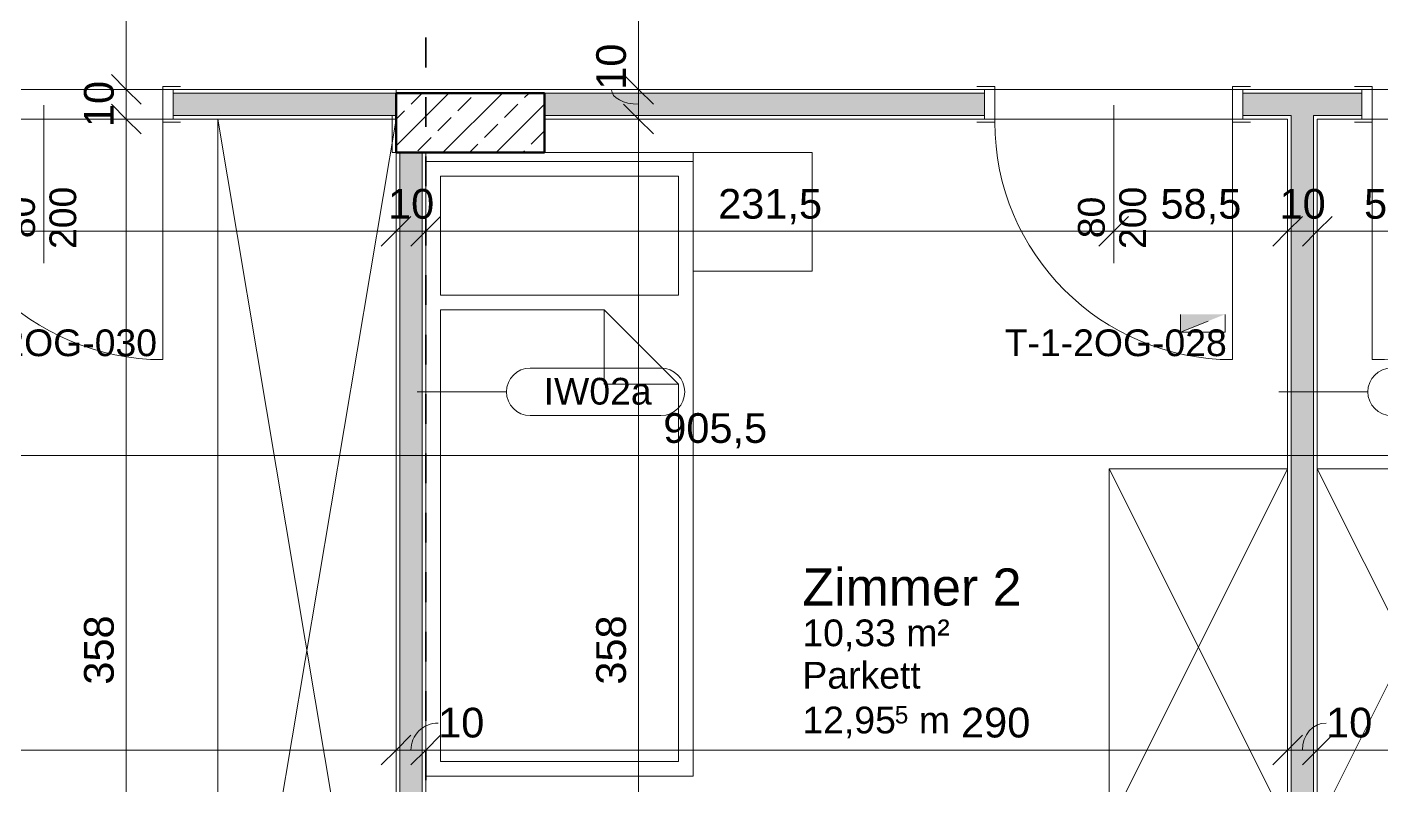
# Model space of a CAD drawing. Header units: metres. Extents: x 3 to 50, y 58.8 to 100.4.
# Drawn here: x 31.216 to 35.775, y 72.51 to 75.065 of the extents above; entities that cross this region are included whole.
import ezdxf

# ---------------------------------------------------------------- set-up
doc = ezdxf.new("R2010")
doc.units = ezdxf.units.M
doc.linetypes.add('Strich Punkt Mittel', pattern=[0.015875, 0.00635, -0.004763, 0, -0.004763])
doc.linetypes.add('Verdeckt', pattern=[0.003, 0.002, -0.001])
for name, color, linetype, lineweight in [('A-DETL-GENF_', 92, 'Continuous', 13), ('A_2D', 7, 'Continuous', 13), ('A_Bemassung-50_', 4, 'Continuous', 9), ('A_Bemassung_', 4, 'Continuous', 9), ('A_Beschriftung_', 7, 'Continuous', 9), ('A_Decken', 8, 'Continuous', 13), ('A_Durchbruch', 7, 'Verdeckt', 5), ('A_Moebel', 6, 'Continuous', 13), ('A_Raeume_', 7, 'Continuous', 5), ('A_Raeume_Beschriftung_', 7, 'Continuous', 9), ('A_Raster_', 1, 'Continuous', 9), ('A_Tueren', 31, 'Continuous', 13), ('A_Waende', 7, 'Continuous', 13)]:
    doc.layers.add(name, color=color, linetype=linetype, lineweight=lineweight)
doc.styles.add('Arial_2', font='arial.ttf', dxfattribs={"height": 0.125})
doc.styles.add('Arial_3', font='arial.ttf', dxfattribs={"height": 0.09})
doc.styles.add('Arial_4', font='arial.ttf', dxfattribs={"height": 0.05849})
doc.styles.add('Arial_5', font='arial.ttf', dxfattribs={"height": 0.1})
doc.dimstyles.new('WGA-Bemaßung', dxfattribs={"dimscale": 0.3048, "dimtxt": 0.102026, "dimasz": 0.328084, "dimexe": 0.246063, "dimexo": 0.0625, "dimgap": 0.04101, "dimtad": 1, "dimdec": 1, "dimlfac": 100, "dimrnd": 0.5, "dimdsep": 46, "dimtxsty": 'Arial_5', "dimblk1": 'OBLIQUE', "dimblk2": 'OBLIQUE', "dimsah": 1, "dimcen": 0.09, "dimdle": 0.246063, "dimazin": 2, "dimtfac": 1, "dimtdec": 4, "dimtix": 1, "dimtmove": 0, "dimatfit": 3, "dimfxl": 0.656168, "dimfxlon": 1, "dimtvp": 1, "dimtolj": 1, "dimtzin": 0, "dimarcsym": 2})
doc.dimstyles.new('WGA-Bemaßung_1', dxfattribs={"dimscale": 0.3048, "dimtxt": 0.102026, "dimasz": 0.328084, "dimexe": 0.246063, "dimexo": 0.0625, "dimgap": 0.04101, "dimtad": 1, "dimdec": 1, "dimlfac": 100, "dimrnd": 0.5, "dimdsep": 46, "dimtxsty": 'Arial_5', "dimblk1": 'OBLIQUE', "dimblk2": 'OBLIQUE', "dimsah": 1, "dimcen": 0.09, "dimdle": 0.246063, "dimazin": 2, "dimtfac": 1, "dimtdec": 4, "dimtix": 1, "dimtmove": 1, "dimatfit": 3, "dimfxl": 0.656168, "dimfxlon": 1, "dimtvp": 1, "dimtolj": 1, "dimtzin": 0, "dimarcsym": 2})
doc.dimstyles.new('WGA-Bemaßung_2', dxfattribs={"dimscale": 0.3048, "dimtxt": 0.102026, "dimasz": 0.328084, "dimexe": 0.246063, "dimexo": 0.0625, "dimgap": 0.04101, "dimtad": 1, "dimdec": 1, "dimlfac": 100, "dimrnd": 0.5, "dimdsep": 46, "dimtxsty": 'Arial_5', "dimblk1": 'OBLIQUE', "dimblk2": 'OBLIQUE', "dimsah": 1, "dimcen": 0.09, "dimdle": 0.246063, "dimazin": 2, "dimtfac": 1, "dimtdec": 4, "dimtix": 1, "dimtmove": 2, "dimatfit": 3, "dimfxl": 0.656168, "dimfxlon": 1, "dimtvp": 1, "dimtolj": 1, "dimtzin": 0, "dimarcsym": 2})
doc.dimstyles.new('WGA-Bemaßung_3', dxfattribs={"dimscale": 0.3048, "dimtxt": 0.102026, "dimasz": 0.328084, "dimexe": 0.246063, "dimexo": 0.0625, "dimgap": 0.04101, "dimtad": 1, "dimdec": 1, "dimlfac": 100, "dimrnd": 0.5, "dimdsep": 46, "dimtxsty": 'Arial_5', "dimblk1": 'OBLIQUE', "dimblk2": 'OBLIQUE', "dimsah": 1, "dimcen": 0.09, "dimdle": 0.246063, "dimazin": 2, "dimtfac": 1, "dimtdec": 4, "dimtix": 1, "dimtmove": 0, "dimatfit": 3, "dimfxl": 0.656168, "dimfxlon": 1, "dimtvp": 1, "dimtolj": 1, "dimtzin": 0, "dimarcsym": 2})

# ---------------------------------------------------------------- blocks, each defined once
blk = doc.blocks.new('UZ_D1 - SL_0800x2000_Zimmertür_Stahlzarge_GK-7175508-263_PP_02OG_BT1')
at = {"layer": 'A_Tueren', "lineweight": 5}
for p, q in [((-0.4, 0.06), (-0.46, 0.06)), ((-0.4, -0.06), (-0.4, 0.06)), ((0.4, 0.06), (0.46, 0.06)), ((0.4, -0.06), (0.4, 0.06)), ((-0.46, -0.06), (-0.4, -0.06)), ((0.46, -0.06), (0.4, -0.06)), ((0.4, -0.06), (0.4, -0.86))]:
    blk.add_line(p, q, dxfattribs=at)
blk.add_arc((0.4, -0.06), 0.8, 180, 270, dxfattribs=at)
blk = doc.blocks.new('UZ_D1 - SL_0800x2000_Zimmertür_Stahlzarge_GK-7175678-263_PP_02OG_BT1')
at = {"layer": 'A_Tueren', "lineweight": 5}
for p, q in [((0.4, 0.06), (0.4, 0.86)), ((-0.46, 0.06), (-0.4, 0.06)), ((-0.4, 0.06), (-0.4, -0.06)), ((0.4, 0.06), (0.4, -0.06)), ((0.46, 0.06), (0.4, 0.06)), ((-0.4, -0.06), (-0.46, -0.06)), ((0.4, -0.06), (0.46, -0.06))]:
    blk.add_line(p, q, dxfattribs=at)
blk.add_arc((0.4, 0.06), 0.8, 90, 180, dxfattribs=at)
blk = doc.blocks.new('Moeb_Schrank - Schrank_2m_60cm-8089081-263_PP_02OG_BT1')
at = {"layer": 'A_Moebel', "color": 8}
for p, q in [((0, 0), (3.5775, 0.6)), ((0, 0.6), (3.5775, 0)), ((3.5775, 0.6), (0, 0.6)), ((0, 0.6), (0, 0)), ((0.1125, 0.6), (3.5775, 0.6)), ((3.5775, 0), (3.5775, 0.6)), ((3.5775, 0.6), (3.5775, 0)), ((0, 0), (0, 0.5875)), ((0, 0), (3.5775, 0)), ((3.5775, 0), (0, 0))]:
    blk.add_line(p, q, dxfattribs=at)
blk = doc.blocks.new('Moeb_Schrank - Schrank_2m_60cm-3836529-263_PP_02OG_BT1')
at = {"layer": 'A_Moebel', "color": 8}
for p, q in [((0, 0), (1.2, 0.6)), ((0, 0.6), (1.2, 0)), ((1.2, 0.6), (0, 0.6)), ((0, 0.6), (0, 0)), ((0, 0), (0, 0.6)), ((0, 0.6), (1.2, 0.6)), ((1.2, 0), (1.2, 0.6)), ((1.2, 0.6), (1.2, 0)), ((0, 0), (1.2, 0)), ((1.2, 0), (0, 0))]:
    blk.add_line(p, q, dxfattribs=at)
blk = doc.blocks.new('Moeb_Bett - Einzelbett 090x210-V57-263_PP_02OG_BT1')
at = {"layer": 'A_Moebel', "color": 8}
for p, q in [((-0.45, 1.05), (0.45, 1.05)), ((-0.45, -1.05), (-0.45, 1.05)), ((-0.4, 1), (0.4, 1)), ((-0.4, 1), (-0.4, -0.27)), ((0.4, -0.52), (0.4, 1)), ((-0.15, -0.27), (-0.4, -0.27)), ((-0.4, -0.27), (-0.15, -0.52)), ((-0.15, -0.52), (-0.15, -0.27)), ((-0.15, -0.52), (0.4, -0.52)), ((-0.4, -0.57), (-0.4, -0.97)), ((-0.4, -0.57), (0.4, -0.57)), ((0.4, -0.97), (0.4, -0.57)), ((-0.45, -0.65), (-0.85, -0.65)), ((-0.85, -0.65), (-0.85, -1.05)), ((-0.85, -1.05), (-0.85, -0.65)), ((-0.85, -0.65), (-0.45, -0.65)), ((-0.45, -1.05), (-0.45, -0.65)), ((-0.45, -0.65), (-0.45, -1.05)), ((-0.4, -0.97), (0.4, -0.97)), ((-0.45, -1.02), (0.45, -1.02)), ((-0.85, -1.05), (-0.45, -1.05)), ((-0.45, -1.05), (-0.85, -1.05)), ((0.05, -1.05), (-0.45, -1.05))]:
    blk.add_line(p, q, dxfattribs=at)
blk = doc.blocks.new('Allg_WS1 - HKLS-11587319-263_PP_02OG_BT1')
at = {"layer": 'A-DETL-GENF_'}
blk.add_hatch(color=256, dxfattribs=at).paths.add_polyline_path([(0.125, -0.0165), (0.275, 0.0435), (0.125, 0.0435)])
at = {"layer": 'A_2D'}
for p, q in [((0.125, 0.0435), (0.125, -0.0165)), ((0.275, -0.0165), (0.275, 0.0435)), ((0.125, -0.0165), (0.275, -0.0165))]:
    blk.add_line(p, q, dxfattribs=at)
at = {"layer": 'A_Durchbruch'}
for p, q in [((0.125, -0.0165), (0.275, 0.0435)), ((0.125, 0.0435), (0.125, -0.0165)), ((0.275, 0.0435), (0.275, -0.0165))]:
    blk.add_line(p, q, dxfattribs=at)
blk = doc.blocks.new('BS_Tuer_PP - unten-10002439-263_PP_02OG_BT1')
at = {"layer": 'A_Beschriftung_'}
blk.add_line((0, 0.000124), (0, -0.010513), dxfattribs=at)
blk = doc.blocks.new('DIMBLOCK35-263_PP_02OG_BT1')
at = {"layer": 'A_Bemassung-50_', "transparency": 16777216}
for p, q in [((32.4577, 74.3779), (32.4577, 74.5779)), ((29.0652, 74.3779), (29.0652, 74.4529)), ((29.0652, 74.3779), (32.4577, 74.3779)), ((29.0652, 74.3779), (29.0652, 74.1779)), ((32.4577, 74.3779), (32.4577, 74.3029))]:
    blk.add_line(p, q, dxfattribs=at)
at = {"layer": 'A_Bemassung-50_', "lineweight": 35, "transparency": 16777216}
for p, q in [((29.0652, 74.3779), (29.1152, 74.4279)), ((32.4577, 74.3779), (32.5077, 74.4279)), ((29.0652, 74.3779), (29.0152, 74.3279)), ((32.4577, 74.3779), (32.4077, 74.3279))]:
    blk.add_line(p, q, dxfattribs=at)
at = {"layer": 'A_Bemassung-50_', "color": 0, "transparency": 16777216, "insert": (30.588, 74.5202), "char_height": 0.1, "width": 0.416266, "attachment_point": 1, "line_spacing_factor": 0.941778, "style": 'Arial_5'}
blk.add_mtext('339,5', dxfattribs=at)
blk = doc.blocks.new('_Oblique')
at = {"color": 0, "linetype": 'ByBlock', "lineweight": -2}
blk.add_line((-0.5, -0.5), (0.5, 0.5), dxfattribs=at)
blk = doc.blocks.new('DIMBLOCK36-263_PP_02OG_BT1')
at = {"layer": 'A_Bemassung-50_', "transparency": 16777216}
for p, q in [((32.4577, 74.3779), (32.4577, 74.5779)), ((32.5577, 74.3779), (32.5577, 74.5779)), ((32.4577, 74.3779), (32.5577, 74.3779)), ((32.4577, 74.3779), (32.4577, 74.3029)), ((32.5577, 74.3779), (32.5577, 74.3029))]:
    blk.add_line(p, q, dxfattribs=at)
at = {"layer": 'A_Bemassung-50_', "lineweight": 35, "transparency": 16777216}
for p, q in [((32.4577, 74.3779), (32.5077, 74.4279)), ((32.5577, 74.3779), (32.6077, 74.4279)), ((32.4577, 74.3779), (32.4077, 74.3279)), ((32.5577, 74.3779), (32.5077, 74.3279))]:
    blk.add_line(p, q, dxfattribs=at)
at = {"layer": 'A_Bemassung-50_', "color": 0, "transparency": 16777216, "insert": (32.4308, 74.5202), "char_height": 0.1, "width": 0.184588, "attachment_point": 1, "line_spacing_factor": 0.941778, "style": 'Arial_5'}
blk.add_mtext('10', dxfattribs=at)
blk = doc.blocks.new('DIMBLOCK37-263_PP_02OG_BT1')
at = {"layer": 'A_Bemassung-50_', "transparency": 16777216}
for p, q in [((32.5577, 74.3779), (32.5577, 74.5779)), ((34.8727, 74.3779), (34.8727, 74.5779)), ((32.5577, 74.3779), (34.8727, 74.3779)), ((32.5577, 74.3779), (32.5577, 74.3029)), ((34.8727, 74.3779), (34.8727, 74.3029))]:
    blk.add_line(p, q, dxfattribs=at)
at = {"layer": 'A_Bemassung-50_', "lineweight": 35, "transparency": 16777216}
for p, q in [((32.5577, 74.3779), (32.6077, 74.4279)), ((34.8727, 74.3779), (34.9227, 74.4279)), ((32.5577, 74.3779), (32.5077, 74.3279)), ((34.8727, 74.3779), (34.8227, 74.3279))]:
    blk.add_line(p, q, dxfattribs=at)
at = {"layer": 'A_Bemassung-50_', "color": 0, "transparency": 16777216, "insert": (33.5417, 74.5202), "char_height": 0.1, "width": 0.416266, "attachment_point": 1, "line_spacing_factor": 0.941778, "style": 'Arial_5'}
blk.add_mtext('231,5', dxfattribs=at)
blk = doc.blocks.new('DIMBLOCK38-263_PP_02OG_BT1')
at = {"layer": 'A_Bemassung-50_', "transparency": 16777216}
for p, q in [((34.8727, 74.3779), (34.8727, 74.5779)), ((35.4577, 74.3779), (35.4577, 74.5779)), ((34.8727, 74.3779), (35.4577, 74.3779)), ((34.8727, 74.3779), (34.8727, 74.3029)), ((35.4577, 74.3779), (35.4577, 74.3029))]:
    blk.add_line(p, q, dxfattribs=at)
at = {"layer": 'A_Bemassung-50_', "lineweight": 35, "transparency": 16777216}
for p, q in [((34.8727, 74.3779), (34.9227, 74.4279)), ((35.4577, 74.3779), (35.5077, 74.4279)), ((34.8727, 74.3779), (34.8227, 74.3279)), ((35.4577, 74.3779), (35.4077, 74.3279))]:
    blk.add_line(p, q, dxfattribs=at)
at = {"layer": 'A_Bemassung-50_', "color": 0, "transparency": 16777216, "insert": (35.0302, 74.5202), "char_height": 0.1, "width": 0.323972, "attachment_point": 1, "line_spacing_factor": 0.941778, "style": 'Arial_5'}
blk.add_mtext('58,5', dxfattribs=at)
blk = doc.blocks.new('DIMBLOCK39-263_PP_02OG_BT1')
at = {"layer": 'A_Bemassung-50_', "transparency": 16777216}
for p, q in [((35.4577, 74.3779), (35.4577, 74.5779)), ((35.5577, 74.3779), (35.5577, 74.5779)), ((35.4577, 74.3779), (35.5577, 74.3779)), ((35.4577, 74.3779), (35.4577, 74.3029)), ((35.5577, 74.3779), (35.5577, 74.3029))]:
    blk.add_line(p, q, dxfattribs=at)
at = {"layer": 'A_Bemassung-50_', "lineweight": 35, "transparency": 16777216}
for p, q in [((35.4577, 74.3779), (35.5077, 74.4279)), ((35.5577, 74.3779), (35.6077, 74.4279)), ((35.4577, 74.3779), (35.4077, 74.3279)), ((35.5577, 74.3779), (35.5077, 74.3279))]:
    blk.add_line(p, q, dxfattribs=at)
at = {"layer": 'A_Bemassung-50_', "color": 0, "transparency": 16777216, "insert": (35.4308, 74.5202), "char_height": 0.1, "width": 0.184588, "attachment_point": 1, "line_spacing_factor": 0.941778, "style": 'Arial_5'}
blk.add_mtext('10', dxfattribs=at)
blk = doc.blocks.new('DIMBLOCK40-263_PP_02OG_BT1')
at = {"layer": 'A_Bemassung-50_', "transparency": 16777216}
for p, q in [((35.5577, 74.3779), (35.5577, 74.5779)), ((36.1427, 74.3779), (36.1427, 74.5779)), ((35.5577, 74.3779), (36.1427, 74.3779)), ((35.5577, 74.3779), (35.5577, 74.3029)), ((36.1427, 74.3779), (36.1427, 74.3029))]:
    blk.add_line(p, q, dxfattribs=at)
at = {"layer": 'A_Bemassung-50_', "lineweight": 35, "transparency": 16777216}
for p, q in [((35.5577, 74.3779), (35.6077, 74.4279)), ((36.1427, 74.3779), (36.1927, 74.4279)), ((35.5577, 74.3779), (35.5077, 74.3279)), ((36.1427, 74.3779), (36.0927, 74.3279))]:
    blk.add_line(p, q, dxfattribs=at)
at = {"layer": 'A_Bemassung-50_', "color": 0, "transparency": 16777216, "insert": (35.7152, 74.5202), "char_height": 0.1, "width": 0.323972, "attachment_point": 1, "line_spacing_factor": 0.941778, "style": 'Arial_5'}
blk.add_mtext('58,5', dxfattribs=at)
blk = doc.blocks.new('BS_Wand_Lollipop - rechts_oben-2026913-263_PP_02OG_BT1')
at = {"layer": 'A_Beschriftung_'}
for p, q in [((0.0046, 0.0016), (0.0134, 0.0016)), ((-0.003, 0), (0.003, 0)), ((0.0046, -0.0016), (0.0134, -0.0016))]:
    blk.add_line(p, q, dxfattribs=at)
for centre, start, end in [((0.0046, 0), 90, 270), ((0.0134, 0), 270, 90)]:
    blk.add_arc(centre, 0.0016, start, end, dxfattribs=at)
blk = doc.blocks.new('DIMBLOCK222-263_PP_02OG_BT1')
at = {"layer": 'A_Bemassung-50_', "lineweight": 35, "transparency": 16777216}
for p, q in [((33.2736, 74.7555), (33.2236, 74.8055)), ((33.2736, 74.7555), (33.3236, 74.7055)), ((33.2736, 71.178), (33.2236, 71.228)), ((33.2736, 71.178), (33.3236, 71.128))]:
    blk.add_line(p, q, dxfattribs=at)
at = {"layer": 'A_Bemassung-50_', "transparency": 16777216}
for p, q in [((33.2736, 74.7555), (33.0736, 74.7555)), ((33.2736, 71.103), (33.2736, 74.7555)), ((33.2736, 74.7555), (33.3486, 74.7555)), ((33.2736, 71.178), (33.0736, 71.178)), ((33.2736, 71.178), (33.3486, 71.178))]:
    blk.add_line(p, q, dxfattribs=at)
at = {"layer": 'A_Bemassung-50_', "color": 0, "transparency": 16777216, "insert": (33.1313, 72.8514), "char_height": 0.1, "width": 0.276883, "attachment_point": 1, "rotation": 90, "line_spacing_factor": 0.941778, "style": 'Arial_5'}
blk.add_mtext('358', dxfattribs=at)
blk = doc.blocks.new('DIMBLOCK223-263_PP_02OG_BT1')
at = {"layer": 'A_Bemassung-50_', "lineweight": 35, "transparency": 16777216}
for p, q in [((33.2736, 74.8555), (33.2236, 74.9055)), ((33.2736, 74.8555), (33.3236, 74.8055)), ((33.2736, 74.7555), (33.2236, 74.8055)), ((33.2736, 74.7555), (33.3236, 74.7055))]:
    blk.add_line(p, q, dxfattribs=at)
at = {"layer": 'A_Bemassung-50_', "transparency": 16777216}
for p, q in [((33.2736, 74.8555), (33.0736, 74.8555)), ((33.2736, 74.7555), (33.2736, 74.8555)), ((33.2736, 74.8555), (33.3486, 74.8555)), ((33.2736, 74.7555), (33.0736, 74.7555)), ((33.2736, 74.7555), (33.3486, 74.7555))]:
    blk.add_line(p, q, dxfattribs=at)
blk.add_ellipse((33.2736, 74.8542), major_axis=(0.091, 0), ratio=0.535753, start_param=3.141593, end_param=4.712389, dxfattribs=at)
at = {"layer": 'A_Bemassung-50_', "color": 0, "transparency": 16777216, "insert": (33.1313, 74.8542), "char_height": 0.1, "width": 0.184588, "attachment_point": 1, "rotation": 90, "line_spacing_factor": 0.941778, "style": 'Arial_5'}
blk.add_mtext('10', dxfattribs=at)
blk = doc.blocks.new('DIMBLOCK224-263_PP_02OG_BT1')
at = {"layer": 'A_Bemassung-50_', "lineweight": 35, "transparency": 16777216}
for p, q in [((33.2736, 76.0555), (33.2236, 76.1055)), ((33.2736, 76.0555), (33.3236, 76.0055)), ((33.2736, 74.8555), (33.2236, 74.9055)), ((33.2736, 74.8555), (33.3236, 74.8055))]:
    blk.add_line(p, q, dxfattribs=at)
at = {"layer": 'A_Bemassung-50_', "transparency": 16777216}
for p, q in [((33.2736, 76.0555), (33.0736, 76.0555)), ((33.2736, 74.8555), (33.2736, 76.0555)), ((33.2736, 76.0555), (33.3486, 76.0555)), ((33.2736, 74.8555), (33.0736, 74.8555)), ((33.2736, 74.8555), (33.3486, 74.8555))]:
    blk.add_line(p, q, dxfattribs=at)
at = {"layer": 'A_Bemassung-50_', "color": 0, "transparency": 16777216, "insert": (33.1313, 75.3401), "char_height": 0.1, "width": 0.276883, "attachment_point": 1, "rotation": 90, "line_spacing_factor": 0.941778, "style": 'Arial_5'}
blk.add_mtext('120', dxfattribs=at)
blk = doc.blocks.new('DIMBLOCK346-263_PP_02OG_BT1')
at = {"layer": 'A_Bemassung-50_', "transparency": 16777216}
for p, q in [((29.0027, 73.623), (29.0027, 73.823)), ((38.0582, 73.623), (38.0582, 73.823)), ((29.0027, 73.623), (38.0582, 73.623)), ((29.0027, 73.623), (29.0027, 73.548)), ((38.0582, 73.623), (38.0582, 73.548))]:
    blk.add_line(p, q, dxfattribs=at)
at = {"layer": 'A_Bemassung-50_', "lineweight": 35, "transparency": 16777216}
for p, q in [((29.0027, 73.623), (29.0527, 73.673)), ((38.0582, 73.623), (38.1082, 73.673)), ((29.0027, 73.623), (28.9527, 73.573)), ((38.0582, 73.623), (38.0082, 73.573))]:
    blk.add_line(p, q, dxfattribs=at)
at = {"layer": 'A_Bemassung-50_', "color": 0, "transparency": 16777216, "insert": (33.357, 73.7653), "char_height": 0.1, "width": 0.416266, "attachment_point": 1, "line_spacing_factor": 0.941778, "style": 'Arial_5'}
blk.add_mtext('905,5', dxfattribs=at)
blk = doc.blocks.new('DIMBLOCK425-263_PP_02OG_BT1')
at = {"layer": 'A_Bemassung-50_', "transparency": 16777216}
for p, q in [((29.0652, 72.6313), (29.0652, 72.8313)), ((32.4577, 72.6313), (32.4577, 72.8313)), ((29.0652, 72.6313), (32.4577, 72.6313)), ((29.0652, 72.6313), (29.0652, 72.5563)), ((32.4577, 72.6313), (32.4577, 72.5563))]:
    blk.add_line(p, q, dxfattribs=at)
at = {"layer": 'A_Bemassung-50_', "lineweight": 35, "transparency": 16777216}
for p, q in [((29.0652, 72.6313), (29.1152, 72.6813)), ((32.4577, 72.6313), (32.5077, 72.6813)), ((29.0652, 72.6313), (29.0152, 72.5813)), ((32.4577, 72.6313), (32.4077, 72.5813))]:
    blk.add_line(p, q, dxfattribs=at)
at = {"layer": 'A_Bemassung-50_', "color": 0, "transparency": 16777216, "insert": (30.588, 72.7736), "char_height": 0.1, "width": 0.416266, "attachment_point": 1, "line_spacing_factor": 0.941778, "style": 'Arial_5'}
blk.add_mtext('339,5', dxfattribs=at)
blk = doc.blocks.new('DIMBLOCK426-263_PP_02OG_BT1')
at = {"layer": 'A_Bemassung-50_', "transparency": 16777216}
for p, q in [((32.4577, 72.6313), (32.4577, 72.8313)), ((32.5577, 72.6313), (32.5577, 72.8313)), ((32.4577, 72.6313), (32.5577, 72.6313)), ((32.4577, 72.6313), (32.4577, 72.5563)), ((32.5577, 72.6313), (32.5577, 72.5563))]:
    blk.add_line(p, q, dxfattribs=at)
at = {"layer": 'A_Bemassung-50_', "lineweight": 35, "transparency": 16777216}
for p, q in [((32.4577, 72.6313), (32.5077, 72.6813)), ((32.5577, 72.6313), (32.6077, 72.6813)), ((32.4577, 72.6313), (32.4077, 72.5813)), ((32.5577, 72.6313), (32.5077, 72.5813))]:
    blk.add_line(p, q, dxfattribs=at)
at = {"layer": 'A_Bemassung-50_', "transparency": 16777216}
blk.add_ellipse((32.5993, 72.6313), major_axis=(0.0916, 0), ratio=0.99299, start_param=1.570796, end_param=3.141593, dxfattribs=at)
at = {"layer": 'A_Bemassung-50_', "color": 0, "transparency": 16777216, "insert": (32.5993, 72.7736), "char_height": 0.1, "width": 0.184588, "attachment_point": 1, "line_spacing_factor": 0.941778, "style": 'Arial_5'}
blk.add_mtext('10', dxfattribs=at)
blk = doc.blocks.new('DIMBLOCK427-263_PP_02OG_BT1')
at = {"layer": 'A_Bemassung-50_', "transparency": 16777216}
for p, q in [((32.5577, 72.6313), (32.5577, 72.8313)), ((35.4577, 72.6313), (35.4577, 72.8313)), ((32.5577, 72.6313), (35.4577, 72.6313)), ((32.5577, 72.6313), (32.5577, 72.5563)), ((35.4577, 72.6313), (35.4577, 72.5563))]:
    blk.add_line(p, q, dxfattribs=at)
at = {"layer": 'A_Bemassung-50_', "lineweight": 35, "transparency": 16777216}
for p, q in [((32.5577, 72.6313), (32.6077, 72.6813)), ((35.4577, 72.6313), (35.5077, 72.6813)), ((32.5577, 72.6313), (32.5077, 72.5813)), ((35.4577, 72.6313), (35.4077, 72.5813))]:
    blk.add_line(p, q, dxfattribs=at)
at = {"layer": 'A_Bemassung-50_', "color": 0, "transparency": 16777216, "insert": (34.359, 72.7736), "char_height": 0.1, "width": 0.276883, "attachment_point": 1, "line_spacing_factor": 0.941778, "style": 'Arial_5'}
blk.add_mtext('290', dxfattribs=at)
blk = doc.blocks.new('DIMBLOCK428-263_PP_02OG_BT1')
at = {"layer": 'A_Bemassung-50_', "transparency": 16777216}
for p, q in [((35.4577, 72.6313), (35.4577, 72.8313)), ((35.5577, 72.6313), (35.5577, 72.8313)), ((35.4577, 72.6313), (35.5577, 72.6313)), ((35.4577, 72.6313), (35.4577, 72.5563)), ((35.5577, 72.6313), (35.5577, 72.5563))]:
    blk.add_line(p, q, dxfattribs=at)
at = {"layer": 'A_Bemassung-50_', "lineweight": 35, "transparency": 16777216}
for p, q in [((35.4577, 72.6313), (35.5077, 72.6813)), ((35.5577, 72.6313), (35.6077, 72.6813)), ((35.4577, 72.6313), (35.4077, 72.5813)), ((35.5577, 72.6313), (35.5077, 72.5813))]:
    blk.add_line(p, q, dxfattribs=at)
at = {"layer": 'A_Bemassung-50_', "transparency": 16777216}
blk.add_ellipse((35.5874, 72.6313), major_axis=(0, 0.091), ratio=0.875821, start_param=0, end_param=1.570796, dxfattribs=at)
at = {"layer": 'A_Bemassung-50_', "color": 0, "transparency": 16777216, "insert": (35.5874, 72.7736), "char_height": 0.1, "width": 0.184588, "attachment_point": 1, "line_spacing_factor": 0.941778, "style": 'Arial_5'}
blk.add_mtext('10', dxfattribs=at)
blk = doc.blocks.new('DIMBLOCK429-263_PP_02OG_BT1')
at = {"layer": 'A_Bemassung-50_', "transparency": 16777216}
for p, q in [((35.5577, 72.6313), (35.5577, 72.8313)), ((38.4707, 72.6313), (38.4707, 72.8313)), ((35.5577, 72.6313), (38.4707, 72.6313)), ((35.5577, 72.6313), (35.5577, 72.5563)), ((38.4707, 72.6313), (38.4707, 72.5563))]:
    blk.add_line(p, q, dxfattribs=at)
at = {"layer": 'A_Bemassung-50_', "lineweight": 35, "transparency": 16777216}
for p, q in [((35.5577, 72.6313), (35.6077, 72.6813)), ((38.4707, 72.6313), (38.5207, 72.6813)), ((35.5577, 72.6313), (35.5077, 72.5813)), ((38.4707, 72.6313), (38.4207, 72.5813))]:
    blk.add_line(p, q, dxfattribs=at)
at = {"layer": 'A_Bemassung-50_', "color": 0, "transparency": 16777216, "insert": (37.0409, 72.7736), "char_height": 0.1, "width": 0.416266, "attachment_point": 1, "line_spacing_factor": 0.941778, "style": 'Arial_5'}
blk.add_mtext('291,5', dxfattribs=at)
blk = doc.blocks.new('DIMBLOCK448-263_PP_02OG_BT1')
at = {"layer": 'A_Bemassung-50_', "lineweight": 35, "transparency": 16777216}
for p, q in [((31.5499, 75.4555), (31.4999, 75.5055)), ((31.5499, 75.4555), (31.5999, 75.4055)), ((31.5499, 74.8555), (31.4999, 74.9055)), ((31.5499, 74.8555), (31.5999, 74.8055))]:
    blk.add_line(p, q, dxfattribs=at)
at = {"layer": 'A_Bemassung-50_', "transparency": 16777216}
for p, q in [((31.5499, 75.4555), (31.3499, 75.4555)), ((31.5499, 75.4555), (31.5499, 74.8555)), ((31.5499, 75.4555), (31.6249, 75.4555)), ((31.5499, 74.8555), (31.4749, 74.8555)), ((31.5499, 74.8555), (31.7499, 74.8555))]:
    blk.add_line(p, q, dxfattribs=at)
at = {"layer": 'A_Bemassung-50_', "color": 0, "transparency": 16777216, "insert": (31.4076, 75.0786), "char_height": 0.1, "width": 0.184588, "attachment_point": 1, "rotation": 90, "line_spacing_factor": 0.941778, "style": 'Arial_5'}
blk.add_mtext('60', dxfattribs=at)
blk = doc.blocks.new('DIMBLOCK449-263_PP_02OG_BT1')
at = {"layer": 'A_Bemassung-50_', "lineweight": 35, "transparency": 16777216}
for p, q in [((31.5499, 74.8555), (31.4999, 74.9055)), ((31.5499, 74.8555), (31.5999, 74.8055)), ((31.5499, 74.7555), (31.4999, 74.8055)), ((31.5499, 74.7555), (31.5999, 74.7055))]:
    blk.add_line(p, q, dxfattribs=at)
at = {"layer": 'A_Bemassung-50_', "transparency": 16777216}
for p, q in [((31.5499, 74.8555), (31.4749, 74.8555)), ((31.5499, 74.8555), (31.5499, 74.7555)), ((31.5499, 74.8555), (31.7499, 74.8555)), ((31.5499, 74.7555), (31.4749, 74.7555)), ((31.5499, 74.7555), (31.7499, 74.7555))]:
    blk.add_line(p, q, dxfattribs=at)
at = {"layer": 'A_Bemassung-50_', "color": 0, "transparency": 16777216, "insert": (31.4076, 74.7286), "char_height": 0.1, "width": 0.184588, "attachment_point": 1, "rotation": 90, "line_spacing_factor": 0.941778, "style": 'Arial_5'}
blk.add_mtext('10', dxfattribs=at)
blk = doc.blocks.new('DIMBLOCK450-263_PP_02OG_BT1')
at = {"layer": 'A_Bemassung-50_', "lineweight": 35, "transparency": 16777216}
for p, q in [((31.5499, 74.7555), (31.4999, 74.8055)), ((31.5499, 74.7555), (31.5999, 74.7055)), ((31.5499, 71.178), (31.4999, 71.228)), ((31.5499, 71.178), (31.5999, 71.128))]:
    blk.add_line(p, q, dxfattribs=at)
at = {"layer": 'A_Bemassung-50_', "transparency": 16777216}
for p, q in [((31.5499, 74.7555), (31.4749, 74.7555)), ((31.5499, 74.7555), (31.5499, 71.103)), ((31.5499, 74.7555), (31.7499, 74.7555)), ((31.5499, 71.178), (31.4749, 71.178)), ((31.5499, 71.178), (31.7499, 71.178))]:
    blk.add_line(p, q, dxfattribs=at)
at = {"layer": 'A_Bemassung-50_', "color": 0, "transparency": 16777216, "insert": (31.4076, 72.8514), "char_height": 0.1, "width": 0.276883, "attachment_point": 1, "rotation": 90, "line_spacing_factor": 0.941778, "style": 'Arial_5'}
blk.add_mtext('358', dxfattribs=at)

msp = doc.modelspace()

# ---------------------------------------------------------------- hatches: boundary and pattern name
at = {"layer": 'A_Waende', "lineweight": 5}
h = msp.add_hatch(dxfattribs=at)
h.set_pattern_fill('FP_97', color=250, angle=-225, style=0, pattern_type=2)
h.set_pattern_definition([(225, (30.76127, 74.85503), (-0.1270034, -0.254), [0.02245, -0.15715]), (225, (30.71389, 74.744015), (-0.1270034, -0.254), [0.02245, -0.15715]), (225, (30.69833, 74.85574), (-0.1270034, -0.254), [0.02245, -0.15715]), (225, (30.65025, 74.744015), (-0.1270034, -0.254), [0.02245, -0.15715]), (251.565, (30.74571, 74.839475), (-0.1270007, -0.5079977), [0.0502, -0.35141]), (251.565, (30.729446, 74.7921), (-0.1270007, -0.5079977), [0.0502, -0.35141]), (251.565, (30.68207, 74.839475), (-0.1270007, -0.5079977), [0.0502, -0.35141]), (251.565, (30.665807, 74.7921), (-0.1270007, -0.5079977), [0.0502, -0.35141]), (315, (30.74571, 74.74472), (-0.1270034, 0.254), [0.02245, -0.15715]), (315, (30.69833, 74.85574), (-0.1270034, 0.254), [0.02245, -0.15715]), (315, (30.68207, 74.74472), (-0.1270034, 0.254), [0.02245, -0.15715]), (315, (30.63469, 74.85574), (-0.1270034, 0.254), [0.02245, -0.15715]), (288.435, (30.729446, 74.7921), (-0.1270007, 0.5079977), [0.0502, -0.35141]), (288.435, (30.71389, 74.84018), (-0.1270007, 0.5079977), [0.0502, -0.35141]), (288.435, (30.665807, 74.7921), (-0.1270007, 0.5079977), [0.0502, -0.35141]), (288.435, (30.65025, 74.84018), (-0.1270007, 0.5079977), [0.0502, -0.35141])])
h.paths.add_polyline_path([(32.4577, 74.768), (32.4577, 74.843), (31.7077, 74.843), (31.7077, 74.768), (32.4452, 74.768)])
h.paths.add_polyline_path([(30.0911, 74.768), (30.8377, 74.768), (30.8377, 74.843), (29.0527, 74.843), (29.0527, 74.768), (29.5099, 74.768)])
h = msp.add_hatch(dxfattribs=at)
h.set_pattern_fill('FP_4', color=250, style=0, pattern_type=2)
h.set_pattern_definition([(45, (0, 0), (-0.08980256, 0.08980256), []), (45, (0.0898, 0), (-0.08980256, 0.08980256), [0.0635, -0.03175])])
h.paths.add_polyline_path([(32.9577, 74.643), (32.9577, 74.843), (32.4577, 74.843), (32.4577, 74.643), (32.5577, 74.643)])
h = msp.add_hatch(dxfattribs=at)
h.set_pattern_fill('FP_73', color=250, angle=-225, style=0, pattern_type=2)
h.set_pattern_definition([(225, (35.50807, 74.85574), (-0.1270034, -0.2539998), [0.02245, -0.15715]), (225, (35.45999, 74.744015), (-0.1270034, -0.2539998), [0.02245, -0.15715]), (225, (35.444435, 74.85574), (-0.1270034, -0.2539998), [0.02245, -0.15715]), (225, (35.39706, 74.74472), (-0.1270034, -0.2539998), [0.02245, -0.15715]), (251.565, (35.49181, 74.839475), (-0.1270007, -0.50799766), [0.0502, -0.35141]), (251.565, (35.476254, 74.79139), (-0.1270007, -0.50799766), [0.0502, -0.35141]), (251.565, (35.42817, 74.839475), (-0.1270007, -0.50799766), [0.0502, -0.35141]), (251.565, (35.412615, 74.79139), (-0.1270007, -0.50799766), [0.0502, -0.35141]), (315, (35.49181, 74.74472), (-0.1270034, 0.2539998), [0.02245, -0.15715]), (315, (35.444435, 74.85574), (-0.1270034, 0.2539998), [0.02245, -0.15715]), (315, (35.42888, 74.744015), (-0.1270034, 0.2539998), [0.02245, -0.15715]), (315, (35.380795, 74.85574), (-0.1270034, 0.2539998), [0.02245, -0.15715]), (288.435, (35.476254, 74.79139), (-0.1270007, 0.50799766), [0.0502, -0.35141]), (288.435, (35.460698, 74.839475), (-0.1270007, 0.50799766), [0.0502, -0.35141]), (288.435, (35.412615, 74.79139), (-0.1270007, 0.50799766), [0.0502, -0.35141]), (288.435, (35.39706, 74.839475), (-0.1270007, 0.50799766), [0.0502, -0.35141])])
h.paths.add_polyline_path([(38.0582, 74.768), (38.0582, 74.843), (36.5777, 74.843), (36.5781, 74.768), (37.2879, 74.768)])
h.paths.add_polyline_path([(35.3671, 74.768), (35.7077, 74.768), (35.7077, 74.843), (35.3077, 74.843), (35.3077, 74.768)])
h.paths.add_polyline_path([(33.47, 74.768), (34.4377, 74.768), (34.4371, 74.843), (32.9577, 74.843), (32.9577, 74.768), (32.96, 74.768)])
h = msp.add_hatch(dxfattribs=at)
h.set_pattern_fill('FP_100', color=250, angle=315, style=0, pattern_type=2)
h.set_pattern_definition([(135, (35.55757, 72.96635), (-0.254, 0.1270034), [0.02245, -0.15715]), (135, (35.44656, 73.013725), (-0.254, 0.1270034), [0.02245, -0.15715]), (135, (35.55757, 73.02999), (-0.254, 0.1270034), [0.02245, -0.15715]), (135, (35.44656, 73.077365), (-0.254, 0.1270034), [0.02245, -0.15715]), (161.565, (35.54131, 72.982612), (-0.5079977, 0.1270007), [0.0502, -0.35141]), (161.565, (35.49393, 72.998876), (-0.5079977, 0.1270007), [0.0502, -0.35141]), (161.565, (35.54131, 73.04625), (-0.50799766, 0.1270007), [0.0502, -0.35141]), (161.565, (35.49464, 73.06181), (-0.50799766, 0.1270007), [0.0502, -0.35141]), (225, (35.44656, 72.98261), (0.254, 0.1270034), [0.02245, -0.15715]), (225, (35.55757, 73.02999), (0.254, 0.1270034), [0.02245, -0.15715]), (225, (35.44656, 73.04625), (0.254, 0.1270034), [0.02245, -0.15715]), (225, (35.55757, 73.09363), (0.254, 0.1270034), [0.02245, -0.15715]), (198.435, (35.49393, 72.998876), (0.5079977, 0.1270007), [0.0502, -0.35141]), (198.435, (35.542015, 73.014432), (0.5079977, 0.1270007), [0.0502, -0.35141]), (198.435, (35.49464, 73.06181), (0.50799766, 0.1270007), [0.0502, -0.35141]), (198.435, (35.542015, 73.07807), (0.50799766, 0.1270007), [0.0502, -0.35141])])
h.paths.add_polyline_path([(35.5452, 71.178), (35.5452, 74.768), (35.4702, 74.768), (35.4702, 71.178)])
h = msp.add_hatch(dxfattribs=at)
h.set_pattern_fill('FP_98', color=250, angle=315, style=0, pattern_type=2)
h.set_pattern_definition([(135, (32.55732, 72.91049), (-0.254, 0.1270034), [0.02245, -0.15715]), (135, (32.4463, 72.95786), (-0.254, 0.1270034), [0.02245, -0.15715]), (135, (32.55732, 72.97413), (-0.254, 0.1270034), [0.02245, -0.15715]), (135, (32.4463, 73.0215), (-0.254, 0.1270034), [0.02245, -0.15715]), (161.565, (32.54176, 72.926044), (-0.5079977, 0.1270007), [0.0502, -0.35141]), (161.565, (32.494385, 72.942307), (-0.5079977, 0.1270007), [0.0502, -0.35141]), (161.565, (32.54176, 72.989683), (-0.5079977, 0.1270007), [0.0502, -0.35141]), (161.565, (32.494385, 73.005947), (-0.5079977, 0.1270007), [0.0502, -0.35141]), (225, (32.4463, 72.92675), (0.254, 0.1270034), [0.02245, -0.15715]), (225, (32.55732, 72.97413), (0.254, 0.1270034), [0.02245, -0.15715]), (225, (32.44701, 72.98968), (0.254, 0.1270034), [0.02245, -0.15715]), (225, (32.55732, 73.03777), (0.254, 0.1270034), [0.02245, -0.15715]), (198.435, (32.494385, 72.942307), (0.5079977, 0.1270007), [0.0502, -0.35141]), (198.435, (32.54176, 72.95857), (0.5079977, 0.1270007), [0.0502, -0.35141]), (198.435, (32.494385, 73.005947), (0.5079977, 0.1270007), [0.0502, -0.35141]), (198.435, (32.54176, 73.02221), (0.5079977, 0.1270007), [0.0502, -0.35141])])
h.paths.add_polyline_path([(32.5452, 71.178), (32.5452, 74.643), (32.4702, 74.643), (32.4702, 71.178)])

# ---------------------------------------------------------------- linework, layer by layer
at = {"layer": 'A_Decken'}
for p, q in [((32.4452, 74.7555), (31.7077, 74.7555)), ((32.5577, 74.643), (32.5577, 71.178))]:
    msp.add_line(p, q, dxfattribs=at)
at = {"layer": 'A_Raeume_', "flags": 128}
for points in [[(34.5832, 76.0555), (34.4302, 76.0555), (31.7152, 76.0555), (30.6852, 76.0555), (30.6852, 74.8555), (32.4514, 74.8555), (32.4577, 74.8555), (32.9577, 74.8555), (35.5077, 74.8555), (36.8477, 74.8555), (36.8477, 76.0555)], [(29.0652, 71.178), (32.4577, 71.178), (32.4577, 74.643), (32.4452, 74.643), (32.4452, 74.7555), (30.6227, 74.7555), (29.0652, 74.7555)], [(32.5577, 71.178), (35.4577, 71.178), (35.4577, 74.7555), (32.9577, 74.7555), (32.9577, 74.643), (32.5577, 74.643)], [(35.5577, 71.178), (38.4707, 71.178), (38.4707, 74.643), (38.0582, 74.643), (38.0582, 74.7555), (36.8477, 74.7555), (35.5577, 74.7555)]]:
    msp.add_lwpolyline(points, close=True, dxfattribs=at)
at = {"layer": 'A_Raster_', "linetype": 'Strich Punkt Mittel', "lineweight": 35}
msp.add_line((32.5577, 94.2296), (32.5577, 59.9489), dxfattribs=at)
at = {"layer": 'A_Waende', "color": 10}
for p, q in [((31.7077, 74.8555), (34.4377, 74.8555)), ((31.7077, 74.8555), (31.7077, 74.843)), ((31.7077, 74.843), (34.4377, 74.843)), ((32.4577, 74.8555), (32.4577, 74.843)), ((34.4377, 74.8555), (34.4377, 74.843)), ((35.7077, 74.8555), (35.3077, 74.8555)), ((35.3077, 74.8555), (35.3077, 74.843)), ((35.3077, 74.843), (35.7077, 74.843)), ((35.7077, 74.8555), (35.7077, 74.843)), ((31.7077, 74.768), (31.7077, 74.7555)), ((31.7077, 74.768), (32.4577, 74.768)), ((32.4452, 74.643), (32.4452, 74.7555)), ((32.9577, 74.768), (34.4377, 74.768)), ((32.9577, 74.7555), (34.4377, 74.7555)), ((34.4377, 74.768), (34.4377, 74.7555)), ((35.3077, 74.768), (35.3077, 74.7555)), ((35.3077, 74.768), (35.4702, 74.768)), ((35.3077, 74.7555), (35.4577, 74.7555)), ((35.4577, 71.178), (35.4577, 74.7555)), ((35.4702, 74.768), (35.4702, 71.178)), ((35.5452, 74.768), (35.7077, 74.768)), ((35.5452, 74.768), (35.5452, 71.178)), ((35.5577, 74.7555), (35.7077, 74.7555)), ((35.5577, 74.7555), (35.5577, 71.1782)), ((35.7077, 74.768), (35.7077, 74.7555)), ((32.4452, 74.643), (32.4577, 74.643)), ((32.4577, 71.178), (32.4577, 74.643)), ((32.4702, 74.643), (32.4702, 71.178)), ((32.5452, 74.643), (32.5452, 71.178))]:
    msp.add_line(p, q, dxfattribs=at)
at = {"layer": 'A_Waende', "color": 250, "lineweight": 5}
for p, q in [((31.7077, 74.843), (31.7077, 74.768)), ((34.4377, 74.843), (34.4377, 74.768)), ((35.3077, 74.843), (35.3077, 74.768)), ((35.7077, 74.843), (35.7077, 74.768))]:
    msp.add_line(p, q, dxfattribs=at)
at = {"layer": 'A_Waende', "lineweight": 50}
for p, q in [((32.4577, 74.843), (32.9577, 74.843)), ((32.4577, 74.843), (32.4577, 74.643)), ((32.9577, 74.843), (32.9577, 74.643)), ((32.9577, 74.643), (32.4577, 74.643))]:
    msp.add_line(p, q, dxfattribs=at)
at = {"layer": 'A_Waende', "lineweight": 18}
msp.add_line((32.4452, 74.768), (32.4452, 74.7555), dxfattribs=at)

# ---------------------------------------------------------------- block references
at = {"layer": 'A_2D'}
msp.add_blockref('Allg_WS1 - HKLS-11587319-263_PP_02OG_BT1', (34.9723, 74.0545), dxfattribs=at)
at = {"layer": 'A_Beschriftung_', "xscale": 49.99999999999998, "yscale": 49.99999999999998, "zscale": 49.99999999999998}
for name, p in [('BS_Tuer_PP - unten-10002439-263_PP_02OG_BT1', (31.2727, 74.7955)), ('BS_Tuer_PP - unten-10002439-263_PP_02OG_BT1', (34.8727, 74.7955)), ('BS_Wand_Lollipop - rechts_oben-2026913-263_PP_02OG_BT1', (32.6793, 73.8372)), ('BS_Wand_Lollipop - rechts_oben-2026913-263_PP_02OG_BT1', (35.5779, 73.8372))]:
    msp.add_blockref(name, p, dxfattribs=at)
at = {"layer": 'A_Moebel', "color": 8}
for name, p, rotation in [('Moeb_Schrank - Schrank_2m_60cm-8089081-263_PP_02OG_BT1', (31.8577, 74.7555), 269.9999999999974), ('Moeb_Bett - Einzelbett 090x210-V57-263_PP_02OG_BT1', (33.0077, 73.593), 180), ('Moeb_Schrank - Schrank_2m_60cm-3836529-263_PP_02OG_BT1', (34.8577, 73.578), 269.9999999999974), ('Moeb_Schrank - Schrank_2m_60cm-3836529-263_PP_02OG_BT1', (35.5577, 73.5782), 269.9999999999974)]:
    msp.add_blockref(name, p, dxfattribs=dict(at, rotation=rotation))
at = {"layer": 'A_Tueren'}
for p in [(31.2727, 74.8055), (34.8727, 74.8055)]:
    msp.add_blockref('UZ_D1 - SL_0800x2000_Zimmertür_Stahlzarge_GK-7175508-263_PP_02OG_BT1', p, dxfattribs=at)
at = {"layer": 'A_Tueren', "rotation": 180}
msp.add_blockref('UZ_D1 - SL_0800x2000_Zimmertür_Stahlzarge_GK-7175678-263_PP_02OG_BT1', (36.1427, 74.8055), dxfattribs=at)

# ---------------------------------------------------------------- texts
at = {"layer": 'A_Beschriftung_', "char_height": 0.09, "attachment_point": 1, "rotation": 90, "style": 'Arial_3'}
for s, insert, width in [('200', (31.2914, 74.318), 0.252532), ('200', (34.8914, 74.318), 0.252532), ('80', (31.1525, 74.3544), 0.168354), ('80', (34.7525, 74.3544), 0.168354)]:
    msp.add_mtext(s, dxfattribs=dict(at, insert=insert, width=width))
at = {"layer": 'A_Beschriftung_', "char_height": 0.09, "attachment_point": 1, "style": 'Arial_3'}
for s, insert, width in [('T-1-2OG-030', (30.9058, 74.0473), 0.889873), ('T-1-2OG-028', (34.5058, 74.0473), 0.889873), ('IW02a', (32.9545, 73.8842), 0.43692)]:
    msp.add_mtext(s, dxfattribs=dict(at, insert=insert, width=width))
at = {"layer": 'A_Raeume_Beschriftung_', "attachment_point": 1}
for s, insert, char_height, width, style in [('Zimmer 2', (33.8251, 73.2427), 0.125, 0.89789, 'Arial_2'), ('10,33 m²', (33.8251, 73.0708), 0.09, 0.58924, 'Arial_3'), ('Parkett', (33.8251, 72.9282), 0.09, 0.464979, 'Arial_3'), ('12,95', (33.8251, 72.7773), 0.09, 0.376793, 'Arial_3'), ('5', (34.136, 72.7792), 0.0585, 0.056118, 'Arial_4'), (' m', (34.1823, 72.7773), 0.09, 0.164346, 'Arial_3')]:
    msp.add_mtext(s, dxfattribs=dict(at, insert=insert, char_height=char_height, width=width, style=style))

# ---------------------------------------------------------------- dimensions: what is measured, and where the dimension line sits
at = {"layer": 'A_Bemassung_'}
for base, p1, p2, dimstyle, override, picture, middle in [((33.2736, 76.0555), (33.0736, 74.8555), (33.0736, 76.0555), 'WGA-Bemaßung', {"dimpost": '<>', "dimfxl": 1.2}, 'DIMBLOCK224-263_PP_02OG_BT1', (33.2101, 75.4555)), ((31.5499, 74.8555), (31.3499, 75.4555), (31.7499, 74.8555), 'WGA-Bemaßung_3', {"dimpost": '<>', "dimfxl": 0.72111}, 'DIMBLOCK448-263_PP_02OG_BT1', (31.4864, 75.1555)), ((31.5499, 74.7555), (31.7499, 74.8555), (31.7499, 74.7555), 'WGA-Bemaßung_3', {"dimpost": '<>', "dimfxl": 0.1}, 'DIMBLOCK449-263_PP_02OG_BT1', (31.4864, 74.8055)), ((31.5499217946, 71.1779984321), (31.7499217946, 74.7554984321), (31.7499217946, 71.1779984321), 'WGA-Bemaßung_3', {"dimpost": '<>', "dimfxl": 3.5775}, 'DIMBLOCK450-263_PP_02OG_BT1', (31.4863303891, 72.9667484321)), ((33.2736219638, 74.7554984321), (33.0736219638, 71.1779984321), (33.0736219638, 74.7554984321), 'WGA-Bemaßung', {"dimpost": '<>', "dimfxl": 3.5775}, 'DIMBLOCK222-263_PP_02OG_BT1', (33.2100305583, 72.9667484321))]:
    dim = msp.add_linear_dim(base=base, p1=p1, p2=p2, angle=90, dimstyle=dimstyle, override=override, dxfattribs=at)
    dim.commit()
    dim.dimension.update_dxf_attribs({"geometry": picture, "text_midpoint": middle})
dim = msp.add_linear_dim(base=(33.2736, 74.8555), p1=(33.0736, 74.7555), p2=(33.0736, 74.8555), angle=90, dimstyle='WGA-Bemaßung_1', override={"dimpost": '<>', "dimfxl": 0.1}, dxfattribs=at)
dim.commit()
dim.dimension.update_dxf_attribs({"geometry": 'DIMBLOCK223-263_PP_02OG_BT1', "text_midpoint": (33.198, 74.9465), "dimtype": 160, "text_rotation": 90})
for base, p1, p2, dimstyle, override, picture, middle in [((32.4576682485, 74.3778957733), (29.0651682485, 74.1778957733), (32.4576682485, 74.5778957733), 'WGA-Bemaßung', {"dimpost": '<>', "dimfxl": 3.416}, 'DIMBLOCK35-263_PP_02OG_BT1', (30.7614182485, 74.4414871788)), ((32.5577, 74.3779), (32.4577, 74.5779), (32.5577, 74.5779), 'WGA-Bemaßung', {"dimpost": '<>', "dimfxl": 0.1}, 'DIMBLOCK36-263_PP_02OG_BT1', (32.5077, 74.4415)), ((34.8727, 74.3779), (32.5577, 74.5779), (34.8727, 74.5779), 'WGA-Bemaßung', {"dimpost": '<>', "dimfxl": 2.315}, 'DIMBLOCK37-263_PP_02OG_BT1', (33.7152, 74.4415)), ((35.4577, 74.3779), (34.8727, 74.5779), (35.4577, 74.5779), 'WGA-Bemaßung', {"dimpost": '<>', "dimfxl": 0.585}, 'DIMBLOCK38-263_PP_02OG_BT1', (35.1652, 74.4415)), ((35.5577, 74.3779), (35.4577, 74.5779), (35.5577, 74.5779), 'WGA-Bemaßung', {"dimpost": '<>', "dimfxl": 0.1}, 'DIMBLOCK39-263_PP_02OG_BT1', (35.5077, 74.4415)), ((36.1427, 74.3779), (35.5577, 74.5779), (36.1427, 74.5779), 'WGA-Bemaßung', {"dimpost": '<>', "dimfxl": 0.585}, 'DIMBLOCK40-263_PP_02OG_BT1', (35.8502, 74.4415)), ((38.05824, 73.62299), (29.00267, 73.82299), (38.05824, 73.82299), 'WGA-Bemaßung_3', {"dimpost": '<>', "dimfxl": 9.05557}, 'DIMBLOCK346-263_PP_02OG_BT1', (33.53045, 73.68655)), ((32.4576682485, 72.6312664175), (29.0651682485, 72.8312664175), (32.4576682485, 72.8312664175), 'WGA-Bemaßung_3', {"dimpost": '<>', "dimfxl": 3.3925}, 'DIMBLOCK425-263_PP_02OG_BT1', (30.7614182485, 72.694857823))]:
    dim = msp.add_linear_dim(base=base, p1=p1, p2=p2, dimstyle=dimstyle, override=override, dxfattribs=at)
    dim.commit()
    dim.dimension.update_dxf_attribs({"geometry": picture, "text_midpoint": middle})
for base, p1, p2, dimstyle, override, picture, middle in [((32.5577, 72.6313), (32.4577, 72.8313), (32.5577, 72.8313), 'WGA-Bemaßung_1', {"dimpost": '<>', "dimfxl": 0.1}, 'DIMBLOCK426-263_PP_02OG_BT1', (32.6916, 72.7069)), ((35.4577, 72.6313), (32.5577, 72.8313), (35.4577, 72.8313), 'WGA-Bemaßung_2', {"dimpost": '<>', "dimfxl": 2.9}, 'DIMBLOCK427-263_PP_02OG_BT1', (34.4974, 72.7069)), ((35.5577, 72.6313), (35.4577, 72.8313), (35.5577, 72.8313), 'WGA-Bemaßung_1', {"dimpost": '<>', "dimfxl": 0.1}, 'DIMBLOCK428-263_PP_02OG_BT1', (35.6796, 72.7069)), ((38.4707, 72.6313), (35.5577, 72.8313), (38.4707, 72.8313), 'WGA-Bemaßung_2', {"dimpost": '<>', "dimfxl": 2.91307}, 'DIMBLOCK429-263_PP_02OG_BT1', (37.2491, 72.7069))]:
    dim = msp.add_linear_dim(base=base, p1=p1, p2=p2, dimstyle=dimstyle, override=override, dxfattribs=at)
    dim.commit()
    dim.dimension.update_dxf_attribs({"geometry": picture, "text_midpoint": middle, "dimtype": 160})

doc.saveas('drawing.dxf')
